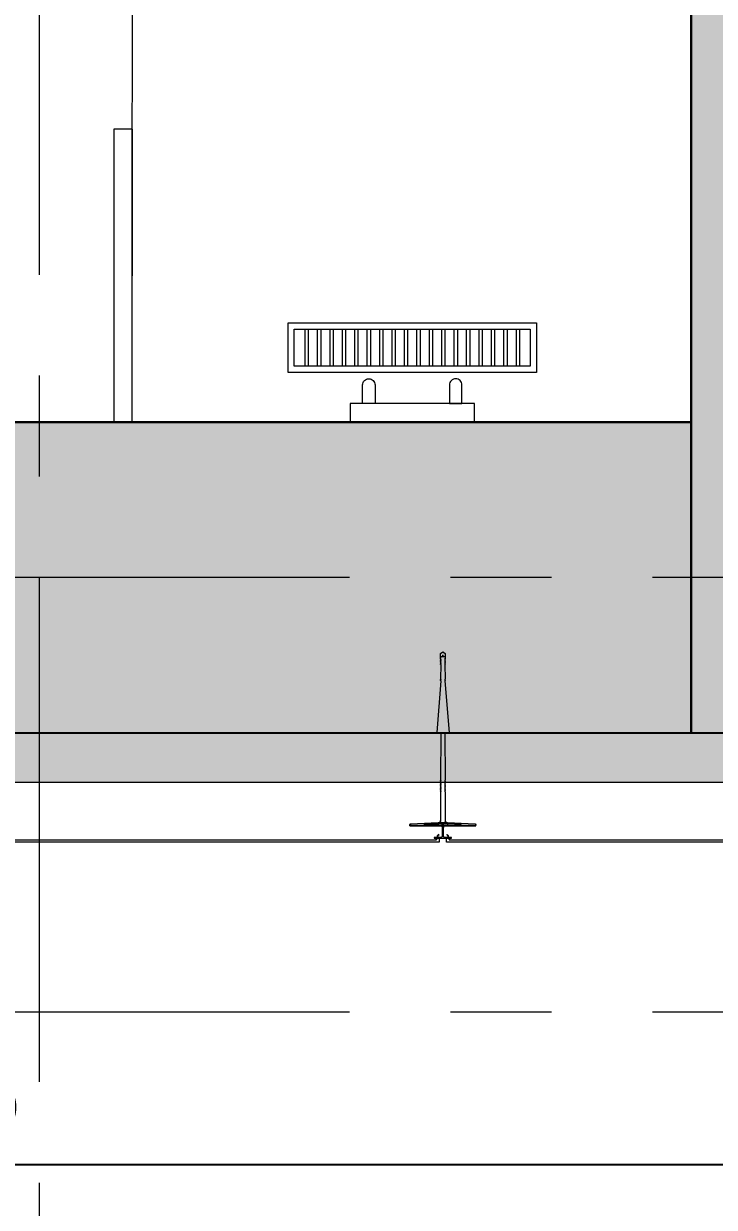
# Model space of a CAD drawing. Header units: centimetres. Extents: x 105417 to 110818, y -55119 to -48326.
# Drawn here: x 107041.9 to 107153.1, y -52113.8 to -51923.2 of the extents above; entities that cross this region are included whole.
import ezdxf

# ---------------------------------------------------------------- set-up
doc = ezdxf.new("R2010")
doc.units = ezdxf.units.CM
doc.header["$LTSCALE"] = 50
doc.header["$MEASUREMENT"] = 0
for name, pattern in [('AUSGEZOGEN', [0]), ('AXES', [2, 1.25, -0.25, 0.25, -0.25]), ('CONTINU', [0]), ('CORNER', [20, 0, -20])]:
    doc.linetypes.add(name, pattern=pattern)
doc.layers.get('0').update_dxf_attribs({"color": 8})
for name, color, linetype in [('AXES', 10, 'AXES'), ('BETON COUPE', 3, 'CONTINU'), ('BETON TRAME', 252, 'Continuous'), ('BORD', 5, 'Continuous'), ('COTE 50ème', 1, 'Continuous')]:
    doc.layers.add(name, color=color, linetype=linetype)
for name, color, linetype, lineweight in [('BANJO', 160, 'Continuous', 9), ('CONSOLE ISOL.', 214, 'Continuous', 15), ('ISOLATION', 252, 'Continuous', 0), ('MACONNERIE COUPE', 7, 'Continuous', 30), ('WD_Corner', 154, 'Continuous', 5), ('WD_Dowel', 154, 'Continuous', 5), ('WD_Text_Legende', 154, 'AUSGEZOGEN', 5)]:
    doc.layers.add(name, color=color, linetype=linetype, lineweight=lineweight)
doc.layers.add('FMULT', color=150, linetype='Continuous', plot=False)
doc.layers.add('WD_Assist1', color=6, linetype='CORNER', lineweight=0, plot=False)
doc.styles.add('RS_TXT_50', font='arial.ttf', dxfattribs={"height": 12.5})
doc.dimstyles.new('RS_50CM_LINEAIRE', dxfattribs={"dimscale": 5, "dimtxt": 12.5, "dimasz": 1.5, "dimexe": 1, "dimexo": 2.5, "dimgap": 1, "dimtad": 1, "dimdec": 1, "dimrnd": 0.5, "dimdsep": 46, "dimtxsty": 'RS_TXT_50', "dimblk1": 'ARCHTICK', "dimblk2": 'ARCHTICK', "dimsah": 1, "dimcen": 2.5, "dimdle": 1, "dimclrt": 4, "dimadec": 0, "dimazin": 2, "dimtfac": 1, "dimtdec": 1, "dimtix": 1, "dimtmove": 2, "dimatfit": 3, "dimfxl": 1, "dimtolj": 1, "dimtzin": 0, "dimarcsym": 0})

# ---------------------------------------------------------------- blocks, each defined once
blk = doc.blocks.new('ankeri')
at = {"layer": 'WD_Assist1'}
for p, q in [((-2.32, 5.2), (-2.54, 0.59)), ((-2.22, 5.3), (-2.32, 5.2)), ((-2, 5.3), (-2.22, 5.3)), ((-2, -5.3), (-2, 5.3)), ((-29.75, 0.39), (-30, 0)), ((-30, 0), (-29.75, -0.39)), ((-2.76, 0.39), (-29.75, 0.39)), ((-2.54, 0.59), (-2.76, 0.39)), ((-29.75, -0.39), (-2.76, -0.39)), ((-2.76, -0.39), (-2.54, -0.59)), ((-2.54, -0.59), (-2.32, -5.2)), ((-2.32, -5.2), (-2.22, -5.3)), ((-2.22, -5.3), (-2, -5.3))]:
    blk.add_line(p, q, dxfattribs=at)
at = {"layer": 'WD_Corner', "lineweight": 5}
blk.add_lwpolyline([(-2, 0.1), (-1.85, 0.1, -1), (-1.75, 0.1), (-0.25, 0.1, 0.185242), (-0.1, 0.55), (-0.1, 0.72), (-0.15, 0.73), (-0.15, 0.74), (-0.1, 0.75), (-0.1, 0.85), (-0.3, 0.85), (-0.3, 0.8), (-0.32, 0.8), (-0.33, 0.85), (-0.38, 0.85), (-0.5, 0.73), (-0.47, 0.68), (-0.48, 0.68), (-0.53, 0.7), (-0.54, 0.69), (-0.51, 0.65), (-0.54, 0.62), (-0.61, 0.69), (-0.4, 0.9), (-0.1, 0.9), (-0.1, 1.4), (0, 1.4), (0.05, 1.2), (0, 1.2), (0.05, 1.1), (0, 1.1), (0.25, 1), (0, 1), (0, -1), (0.25, -1), (0, -1.1), (0.05, -1.1), (0, -1.2), (0.05, -1.2), (0, -1.4), (-0.1, -1.4), (-0.1, -0.9), (-0.4, -0.9), (-0.61, -0.69), (-0.54, -0.62), (-0.51, -0.65), (-0.54, -0.69), (-0.53, -0.7), (-0.48, -0.68), (-0.47, -0.68), (-0.5, -0.73), (-0.38, -0.85), (-0.33, -0.85), (-0.32, -0.8), (-0.3, -0.8), (-0.3, -0.85), (-0.1, -0.85), (-0.1, -0.75), (-0.15, -0.74), (-0.15, -0.73), (-0.1, -0.72), (-0.1, -0.55, 0.185242), (-0.25, -0.1), (-1.75, -0.1, -1), (-1.85, -0.1), (-2, -0.1)], format="xyb", close=True, dxfattribs=at)
at = {"layer": 'WD_Dowel'}
for p, q in [((-2.32, 5.2), (-2.54, 0.74)), ((-2, 5.3), (-2.22, 5.3)), ((-2.11, 5.3), (-2.11, -5.3)), ((-2, 5.3), (-2, -5.3)), ((-2.11, 2.94), (-2.32, 2.94)), ((-2.32, 2.94), (-2.32, 0.74)), ((-29.75, 0.39), (-30, 0)), ((-30, 0), (-29.75, -0.39)), ((-28.88, 0.39), (-29.75, 0.39)), ((-29.47, 0.05), (-29.25, 0.09)), ((-29.47, 0.05), (-29.47, -0.05)), ((-29.25, 0.29), (-29.04, 0.37)), ((-29.25, 0.29), (-29.25, -0.29)), ((-28.88, 0.39), (-29.04, 0.34)), ((-29.04, 0.34), (-29.04, 0.37)), ((-28.82, 0.39), (-28.88, 0.39)), ((-28.82, 0.39), (-28.82, 0.34)), ((-28.82, 0.34), (-28.66, 0.39)), ((-28.61, 0.39), (-28.66, 0.39)), ((-28.61, 0.39), (-28.66, 0.39)), ((-28.61, 0.39), (-28.61, 0.34)), ((-28.61, 0.34), (-28.44, 0.39)), ((-28.39, 0.39), (-28.44, 0.39)), ((-28.39, 0.39), (-28.39, 0.34)), ((-28.39, 0.34), (-28.23, 0.39)), ((-28.17, 0.39), (-28.23, 0.39)), ((-28.17, 0.39), (-28.17, 0.34)), ((-28.17, 0.34), (-28.01, 0.39)), ((-27.96, 0.39), (-28.01, 0.39)), ((-27.96, 0.39), (-27.96, 0.34)), ((-27.96, 0.34), (-25.61, 0.39)), ((-25.56, 0.39), (-25.61, 0.39)), ((-25.56, 0.39), (-25.56, 0.34)), ((-25.56, 0.34), (-25.4, 0.39)), ((-25.34, 0.39), (-25.4, 0.39)), ((-25.34, 0.34), (-17.05, 0.99)), ((-25.34, 0.39), (-25.34, 0.34)), ((-17, 0.99), (-17.05, 0.99)), ((-17, 0.99), (-17, 0.34)), ((-17, 0.34), (-9.36, 0.39)), ((-9.3, 0.39), (-9.36, 0.39)), ((-9.3, 0.39), (-9.3, 0.34)), ((-9.3, 0.34), (-9.14, 0.39)), ((-9.09, 0.39), (-9.14, 0.39)), ((-9.09, 0.39), (-9.09, 0.34)), ((-9.09, 0.34), (-8.93, 0.39)), ((-8.87, 0.39), (-8.93, 0.39)), ((-8.87, 0.39), (-8.87, 0.34)), ((-8.87, 0.34), (-8.71, 0.39)), ((-8.66, 0.39), (-8.71, 0.39)), ((-8.66, 0.39), (-8.66, 0.34)), ((-8.66, 0.34), (-8.5, 0.39)), ((-8.44, 0.39), (-8.5, 0.39)), ((-8.44, 0.39), (-8.44, 0.34)), ((-8.44, 0.34), (-8.28, 0.39)), ((-8.23, 0.39), (-8.28, 0.39)), ((-8.23, 0.39), (-8.23, 0.34)), ((-8.23, 0.34), (-8.06, 0.39)), ((-8.01, 0.39), (-8.06, 0.39)), ((-8.01, 0.39), (-8.01, 0.34)), ((-8.01, 0.34), (-7.85, 0.39)), ((-7.79, 0.39), (-7.85, 0.39)), ((-7.79, 0.39), (-7.79, 0.34)), ((-7.79, 0.34), (-7.63, 0.39)), ((-7.58, 0.39), (-7.63, 0.39)), ((-7.58, 0.39), (-7.58, 0.34)), ((-7.58, 0.34), (-7.42, 0.39)), ((-7.42, 0.39), (-2.76, 0.39)), ((-2.54, 0.74), (-2.54, -0.74)), ((-2.54, 0.74), (-2.11, 0.74)), ((-2.11, 0.1), (-2.54, 0.1)), ((-2.32, 0.1), (-2.32, 0.74)), ((-29.75, -0.39), (-28.88, -0.39)), ((-29.25, -0.1), (-29.47, -0.05)), ((-29.25, -0.29), (-29.04, -0.37)), ((-29.04, -0.37), (-29.04, -0.34)), ((-29.04, -0.34), (-28.88, -0.39)), ((-28.82, -0.39), (-28.88, -0.39)), ((-28.82, -0.39), (-28.82, -0.34)), ((-28.82, -0.34), (-28.66, -0.39)), ((-28.61, -0.39), (-28.66, -0.39)), ((-28.61, -0.39), (-28.61, -0.34)), ((-28.61, -0.34), (-28.44, -0.39)), ((-28.39, -0.39), (-28.44, -0.39)), ((-28.39, -0.39), (-28.39, -0.34)), ((-28.39, -0.34), (-28.23, -0.39)), ((-28.17, -0.39), (-28.23, -0.39)), ((-28.17, -0.39), (-28.17, -0.34)), ((-28.17, -0.34), (-28.01, -0.39)), ((-27.96, -0.39), (-28.01, -0.39)), ((-27.96, -0.39), (-27.96, -0.34)), ((-27.96, -0.34), (-25.61, -0.39)), ((-25.56, -0.39), (-25.61, -0.39)), ((-25.56, -0.39), (-25.56, -0.34)), ((-25.56, -0.34), (-25.4, -0.39)), ((-25.34, -0.39), (-25.4, -0.39)), ((-25.34, -0.39), (-25.34, -0.34)), ((-25.34, -0.34), (-17.05, -0.99)), ((-17, -0.99), (-17.05, -0.99)), ((-17, -0.99), (-17, -0.34)), ((-17, -0.34), (-9.36, -0.39)), ((-9.3, -0.39), (-9.36, -0.39)), ((-9.3, -0.39), (-9.3, -0.34)), ((-9.3, -0.34), (-9.14, -0.39)), ((-9.09, -0.39), (-9.14, -0.39)), ((-9.09, -0.39), (-9.09, -0.34)), ((-9.09, -0.34), (-8.93, -0.39)), ((-8.87, -0.39), (-8.93, -0.39)), ((-8.87, -0.39), (-8.87, -0.34)), ((-8.87, -0.34), (-8.71, -0.39)), ((-8.66, -0.39), (-8.71, -0.39)), ((-8.66, -0.39), (-8.66, -0.34)), ((-8.66, -0.34), (-8.5, -0.39)), ((-8.44, -0.39), (-8.5, -0.39)), ((-8.44, -0.39), (-8.44, -0.34)), ((-8.44, -0.34), (-8.28, -0.39)), ((-8.23, -0.39), (-8.28, -0.39)), ((-8.23, -0.39), (-8.23, -0.34)), ((-8.23, -0.34), (-8.06, -0.39)), ((-8.01, -0.39), (-8.06, -0.39)), ((-8.01, -0.39), (-8.01, -0.34)), ((-8.01, -0.34), (-7.85, -0.39)), ((-7.79, -0.39), (-7.85, -0.39)), ((-7.79, -0.39), (-7.79, -0.34)), ((-7.79, -0.34), (-7.63, -0.39)), ((-7.58, -0.39), (-7.63, -0.39)), ((-7.58, -0.39), (-7.58, -0.34)), ((-7.58, -0.34), (-7.42, -0.39)), ((-7.42, -0.39), (-2.76, -0.39)), ((-2.11, -0.1), (-2.54, -0.1)), ((-2.54, -0.74), (-2.11, -0.74)), ((-2.54, -0.74), (-2.32, -5.2)), ((-2.32, -0.74), (-2.32, -0.1)), ((-2.22, -2.94), (-2.32, -0.74)), ((-2.11, -2.94), (-2.22, -2.94)), ((-2, -5.3), (-2.22, -5.3))]:
    blk.add_line(p, q, dxfattribs=at)
for centre, major_axis, start_param, end_param in [((-2.22, 5.2), (0.108, 0), 1.570796, 3.141593), ((-2.76, 0.59), (0.216, 0), -1.570795, 0), ((-2.76, -0.59), (-0.216, 0), 3.141593, 4.712389), ((-2.22, -5.2), (0.108, 0), 3.141593, 4.712389)]:
    blk.add_ellipse(centre, major_axis=major_axis, ratio=0.909091, start_param=start_param, end_param=end_param, dxfattribs=at)
blk = doc.blocks.new('A$Ceb270309')
at = {"layer": 'AXES', "lineweight": 5, "ltscale": 1.3}
for p, q in [((-495, 1580), (-495, -1344.97)), ((3195, -1150), (-1985, -1150)), ((3195, -1220), (-1985, -1220))]:
    blk.add_line(p, q, dxfattribs=at)
blk = doc.blocks.new('_ArchTick')
at = {"color": 0, "linetype": 'ByBlock', "const_width": 0.15}
blk.add_lwpolyline([(-0.5, -0.5), (0.5, 0.5)], dxfattribs=at)
blk = doc.blocks.new('*D1005')
at = {"layer": 'COTE 50ème', "color": 0, "lineweight": -2, "ltscale": 0.5, "transparency": 16777216}
for p, q in [((106859.35, -52037.36), (106859.35, -52111.92)), ((107194.35, -52037.36), (107194.35, -52111.92)), ((106854.35, -52106.92), (107199.35, -52106.92))]:
    blk.add_line(p, q, dxfattribs=at)
at = {"layer": 'Defpoints', "color": 0, "ltscale": 0.5, "transparency": 16777216}
for p in [(106859.35, -52024.86), (107194.35, -52024.86), (107194.35, -52106.92)]:
    blk.add_point(p, dxfattribs=at)
at = {"layer": 'COTE 50ème', "color": 0, "lineweight": -2, "ltscale": 0.5, "transparency": 16777216, "xscale": 7.5, "yscale": 7.5, "zscale": 7.5, "rotation": 180}
blk.add_blockref('_ArchTick', (106859.35, -52106.92), dxfattribs=at)
at = {"layer": 'COTE 50ème', "color": 0, "lineweight": -2, "ltscale": 0.5, "transparency": 16777216, "xscale": 7.5, "yscale": 7.5, "zscale": 7.5}
blk.add_blockref('_ArchTick', (107194.35, -52106.92), dxfattribs=at)
at = {"layer": 'COTE 50ème', "color": 4, "ltscale": 0.5, "transparency": 16777216, "insert": (107026.85, -52095.54), "char_height": 12.5, "attachment_point": 5, "style": 'RS_TXT_50'}
blk.add_mtext('\\A1;335', dxfattribs=at)
blk = doc.blocks.new('*D1063')
at = {"layer": 'COTE 50ème', "color": 0, "lineweight": -2, "ltscale": 0.5, "transparency": 16777216}
for p, q in [((106109.35, -51984.86), (106109.35, -52151.56)), ((107444.35, -52069.86), (107444.35, -52151.56)), ((106104.35, -52146.56), (107449.35, -52146.56))]:
    blk.add_line(p, q, dxfattribs=at)
at = {"layer": 'Defpoints', "color": 0, "ltscale": 0.5, "transparency": 16777216}
for p in [(106109.35, -51972.36), (107444.35, -52057.36), (107444.35, -52146.56)]:
    blk.add_point(p, dxfattribs=at)
at = {"layer": 'COTE 50ème', "color": 0, "lineweight": -2, "ltscale": 0.5, "transparency": 16777216, "xscale": 7.5, "yscale": 7.5, "zscale": 7.5, "rotation": 180}
blk.add_blockref('_ArchTick', (106109.35, -52146.56), dxfattribs=at)
at = {"layer": 'COTE 50ème', "color": 0, "lineweight": -2, "ltscale": 0.5, "transparency": 16777216, "xscale": 7.5, "yscale": 7.5, "zscale": 7.5}
blk.add_blockref('_ArchTick', (107444.35, -52146.56), dxfattribs=at)
at = {"layer": 'COTE 50ème', "color": 4, "ltscale": 0.5, "transparency": 16777216, "insert": (106776.85, -52135.17), "char_height": 12.5, "attachment_point": 5, "style": 'RS_TXT_50'}
blk.add_mtext('\\A1;1335', dxfattribs=at)

msp = doc.modelspace()

# ---------------------------------------------------------------- hatches: boundary and pattern name
at = {"layer": 'BETON TRAME', "transparency": 33554559}
h = msp.add_hatch(color=256, dxfattribs=at)
h.dxf.hatch_style = 1
h.paths.add_polyline_path([(107079.35, -51297.36), (107044.35, -51297.36), (107044.35, -50756.68), (107079.35, -50756.68), (107079.35, -50822.36), (107539.35, -50822.36), (107539.35, -50756.68), (107574.35, -50756.68), (107574.35, -51297.36), (107539.35, -51297.36), (107539.35, -50862.36), (107329.35, -50862.36), (107329.35, -51192.36), (107289.35, -51192.36), (107289.35, -50862.36), (107079.35, -50862.36)])
h.paths.add_polyline_path([(106209.35, -51247.36), (106209.35, -51297.36), (106344.35, -51297.36), (106344.35, -51247.36)])
h.paths.add_polyline_path([(108274.35, -51247.36), (108274.35, -51297.36), (108409.35, -51297.36), (108409.35, -51247.36)])
h.paths.add_polyline_path([(108274.35, -51987.36), (108274.35, -52037.36), (108409.35, -52037.36), (108409.35, -51987.36)])
h.paths.add_polyline_path([(106344.35, -52037.36), (106344.35, -51987.36), (106209.35, -51987.36), (106209.35, -52037.36)])
h.paths.add_polyline_path([(107039.35, -51987.36), (107039.35, -52037.36), (107149.35, -52037.36), (107149.35, -51987.36)])
h.paths.add_polyline_path([(107469.35, -51987.36), (107469.35, -52037.36), (107579.35, -52037.36), (107579.35, -51987.36)])
h.paths.add_polyline_path([(107444.35, -52037.36), (107469.35, -52037.36), (107469.35, -51532.36), (107444.35, -51532.36)])
h.paths.add_polyline_path([(107149.35, -52037.36), (107174.35, -52037.36), (107174.35, -51532.36), (107149.35, -51532.36)])
h.paths.add_polyline_path([(107639.35, -50332.36), (107614.35, -50332.36), (107614.35, -50392.36), (107639.35, -50392.36)])
h.paths.add_polyline_path([(106979.35, -50332.36), (107004.35, -50332.36), (107004.35, -50392.36), (106979.35, -50392.36)])
h.paths.add_polyline_path([(108099.35, -50697.36), (107969.35, -50697.36), (107969.35, -50672.36), (108099.35, -50672.36)])
h.paths.add_polyline_path([(108409.35, -50672.36), (108279.35, -50672.36), (108279.35, -50697.36), (108409.35, -50697.36)])
h.paths.add_polyline_path([(107994.35, -50617.36), (107919.35, -50617.36), (107919.35, -50592.36), (107994.35, -50592.36)])
h.paths.add_polyline_path([(106619.47, -50617.36), (106699.35, -50617.36), (106699.35, -50592.36), (106619.47, -50592.36)])
h.paths.add_polyline_path([(106519.47, -50697.36), (106644.47, -50697.36), (106644.47, -50672.36), (106519.47, -50672.36)])
h.paths.add_polyline_path([(106209.35, -50672.36), (106339.47, -50672.36), (106339.47, -50697.36), (106209.35, -50697.36)])
h.paths.add_polyline_path([(107296.85, -50332.36), (107296.85, -50392.36), (107321.85, -50392.36), (107321.85, -50332.36)])
at = {"layer": 'ISOLATION', "transparency": 33554687}
h = msp.add_hatch(dxfattribs=at)
h.set_pattern_fill('INSUL', color=256, scale=10, angle=45)
h.set_pattern_definition([(45, (107309.3543, -53499.7897), (-2.65165, 2.65165), []), (45, (107308.4704, -53498.906), (-2.65165, 2.65165), [1.25, -1.25]), (45, (107307.5865, -53498.022), (-2.65165, 2.65165), [1.25, -1.25])])
h.paths.add_polyline_path([(107194.35, -52045.36), (106859.35, -52045.36), (106859.35, -52037.36), (107194.35, -52037.36)])

# ---------------------------------------------------------------- linework, layer by layer
at = {"layer": 'BANJO'}
for points in [[(107149.35, -51987.36), (107059.35, -51987.36), (107059.37, -51884.36), (107149.37, -51884.36)], [(107114.43, -51984.36), (107094.43, -51984.36), (107094.43, -51987.36), (107114.43, -51987.36)]]:
    msp.add_lwpolyline(points, close=True, dxfattribs=at)
msp.add_lwpolyline([(107059.35, -51987.49), (107059.37, -51940.15), (107056.37, -51940.15), (107056.35, -51987.49)], dxfattribs=at)
at = {"layer": 'BANJO', "linetype": 'ByBlock', "ltscale": 5, "flags": 128}
for points in [[(107084.43, -51971.36), (107124.43, -51971.36), (107124.43, -51979.36), (107084.43, -51979.36)], [(107085.43, -51972.36), (107123.43, -51972.36), (107123.43, -51978.36), (107085.43, -51978.36)], [(107087.69, -51978.36), (107087.19, -51978.36), (107087.19, -51972.36), (107087.69, -51972.36)], [(107089.69, -51978.36), (107089.19, -51978.36), (107089.19, -51972.36), (107089.69, -51972.36)], [(107091.69, -51978.36), (107091.19, -51978.36), (107091.19, -51972.36), (107091.69, -51972.36)], [(107093.69, -51978.36), (107093.19, -51978.36), (107093.19, -51972.36), (107093.69, -51972.36)], [(107095.69, -51978.36), (107095.19, -51978.36), (107095.19, -51972.36), (107095.69, -51972.36)], [(107097.69, -51978.36), (107097.19, -51978.36), (107097.19, -51972.36), (107097.69, -51972.36)], [(107099.69, -51978.36), (107099.19, -51978.36), (107099.19, -51972.36), (107099.69, -51972.36)], [(107101.69, -51978.36), (107101.19, -51978.36), (107101.19, -51972.36), (107101.69, -51972.36)], [(107103.69, -51978.36), (107103.19, -51978.36), (107103.19, -51972.36), (107103.69, -51972.36)], [(107105.69, -51978.36), (107105.19, -51978.36), (107105.19, -51972.36), (107105.69, -51972.36)], [(107107.69, -51978.36), (107107.19, -51978.36), (107107.19, -51972.36), (107107.69, -51972.36)], [(107109.69, -51978.36), (107109.19, -51978.36), (107109.19, -51972.36), (107109.69, -51972.36)], [(107111.69, -51978.36), (107111.19, -51978.36), (107111.19, -51972.36), (107111.69, -51972.36)], [(107113.69, -51978.36), (107113.19, -51978.36), (107113.19, -51972.36), (107113.69, -51972.36)], [(107115.69, -51978.36), (107115.19, -51978.36), (107115.19, -51972.36), (107115.69, -51972.36)], [(107117.69, -51978.36), (107117.19, -51978.36), (107117.19, -51972.36), (107117.69, -51972.36)], [(107119.69, -51978.36), (107119.19, -51978.36), (107119.19, -51972.36), (107119.69, -51972.36)], [(107121.69, -51978.36), (107121.19, -51978.36), (107121.19, -51972.36), (107121.69, -51972.36)]]:
    msp.add_lwpolyline(points, close=True, dxfattribs=at)
at = {"layer": 'BANJO'}
for points in [[(107097.43, -51980.36), (107097.43, -51980.36, -0.414214), (107098.43, -51981.36), (107098.43, -51984.36), (107096.43, -51984.36), (107096.43, -51981.36, -0.414214)], [(107111.43, -51980.36), (107111.43, -51980.36, 0.414214), (107110.43, -51981.36), (107110.43, -51984.36), (107112.43, -51984.36), (107112.43, -51981.36, 0.414214)]]:
    msp.add_lwpolyline(points, format="xyb", close=True, dxfattribs=at)
at = {"layer": 'BETON COUPE'}
for points in [[(107149.35, -52037.36), (107174.35, -52037.36), (107174.35, -51532.36), (107149.35, -51532.36)], [(107039.35, -51987.36), (107039.35, -52037.36), (107149.35, -52037.36), (107149.35, -51987.36)]]:
    msp.add_lwpolyline(points, close=True, dxfattribs=at)
at = {"layer": 'BORD', "lineweight": 5, "ltscale": 0.5}
msp.add_lwpolyline([(106209.35, -52037.36), (108409.35, -52037.36), (108409.35, -51972.36), (108509.35, -51972.36), (108509.35, -51632.36), (108409.35, -51632.36), (108409.35, -50332.36), (108279.35, -50332.36), (108279.35, -50132.36), (107639.35, -50132.36), (107639.35, -49972.36), (106979.35, -49972.36), (106979.35, -50132.36), (106339.47, -50132.36), (106339.47, -50332.36), (106209.35, -50332.36), (106209.35, -51632.36), (106109.35, -51632.36), (106109.35, -51972.36), (106209.35, -51972.36)], close=True, dxfattribs=at)
at = {"layer": 'CONSOLE ISOL.', "lineweight": 5, "ltscale": 0.5}
msp.add_lwpolyline([(107309.35, -50822.36), (107309.35, -49972.36), (106979.35, -49972.36), (106979.35, -50132.36), (106339.47, -50132.36), (106339.47, -50332.36), (106209.35, -50332.36), (106209.35, -51632.36), (106109.35, -51632.36), (106109.35, -51972.36), (106209.35, -51972.36), (106209.36, -52037.36), (107161.85, -52037.36), (107161.85, -51542.36), (107079.35, -51542.36), (107079.35, -51297.36), (107044.35, -51297.36), (107044.35, -50822.36)], close=True, dxfattribs=at)
at = {"layer": 'FMULT', "ltscale": 0.5}
msp.add_lwpolyline([(106906.35, -51766.36), (106906.35, -52012.36), (107039.35, -52012.36), (107039.35, -51987.36), (107149.35, -51987.38), (107149.35, -51766.36)], close=True, dxfattribs=at)
at = {"layer": 'ISOLATION', "lineweight": 5, "ltscale": 0.5}
msp.add_lwpolyline([(107194.35, -52045.36), (106859.35, -52045.36), (106859.35, -52037.36), (107194.35, -52037.36)], close=True, dxfattribs=at)
at = {"layer": 'WD_Corner', "lineweight": 5, "ltscale": 0.5}
for points in [[(107196.45, -52030.36), (107196.85, -52030.36), (107196.85, -52055.01), (107109.96, -52055.01), (107109.96, -52054.36), (107110.36, -52054.36), (107110.36, -52054.61), (107196.45, -52054.61)], [(107108.36, -52054.36), (107108.76, -52054.36), (107108.76, -52055.01), (107009.96, -52055.01), (107009.96, -52054.36), (107010.36, -52054.36), (107010.36, -52054.61), (107108.36, -52054.61)]]:
    msp.add_lwpolyline(points, close=True, dxfattribs=at)

# ---------------------------------------------------------------- block references
at = {"layer": 'MACONNERIE COUPE', "lineweight": 5, "ltscale": 0.5}
msp.add_blockref('A$Ceb270309', (107539.35, -50862.36), dxfattribs=at)
at = {"layer": 'WD_Text_Legende', "xscale": -1, "rotation": 90}
msp.add_blockref('ankeri', (107109.36, -52054.36), dxfattribs=at)

# ---------------------------------------------------------------- dimensions: what is measured, and where the dimension line sits
at = {"layer": 'COTE 50ème', "ltscale": 0.5}
for base, p1, p2, picture, middle in [((107444.35, -52146.56), (106109.35, -51972.36), (107444.35, -52057.36), '*D1063', (106776.85, -52135.17)), ((107194.35, -52106.92), (106859.35, -52024.86), (107194.35, -52024.86), '*D1005', (107026.85, -52095.54))]:
    dim = msp.add_linear_dim(base=base, p1=p1, p2=p2, dimstyle='RS_50CM_LINEAIRE', dxfattribs=at)
    dim.commit()
    dim.dimension.update_dxf_attribs({"geometry": picture, "text_midpoint": middle})

doc.saveas('drawing.dxf')
